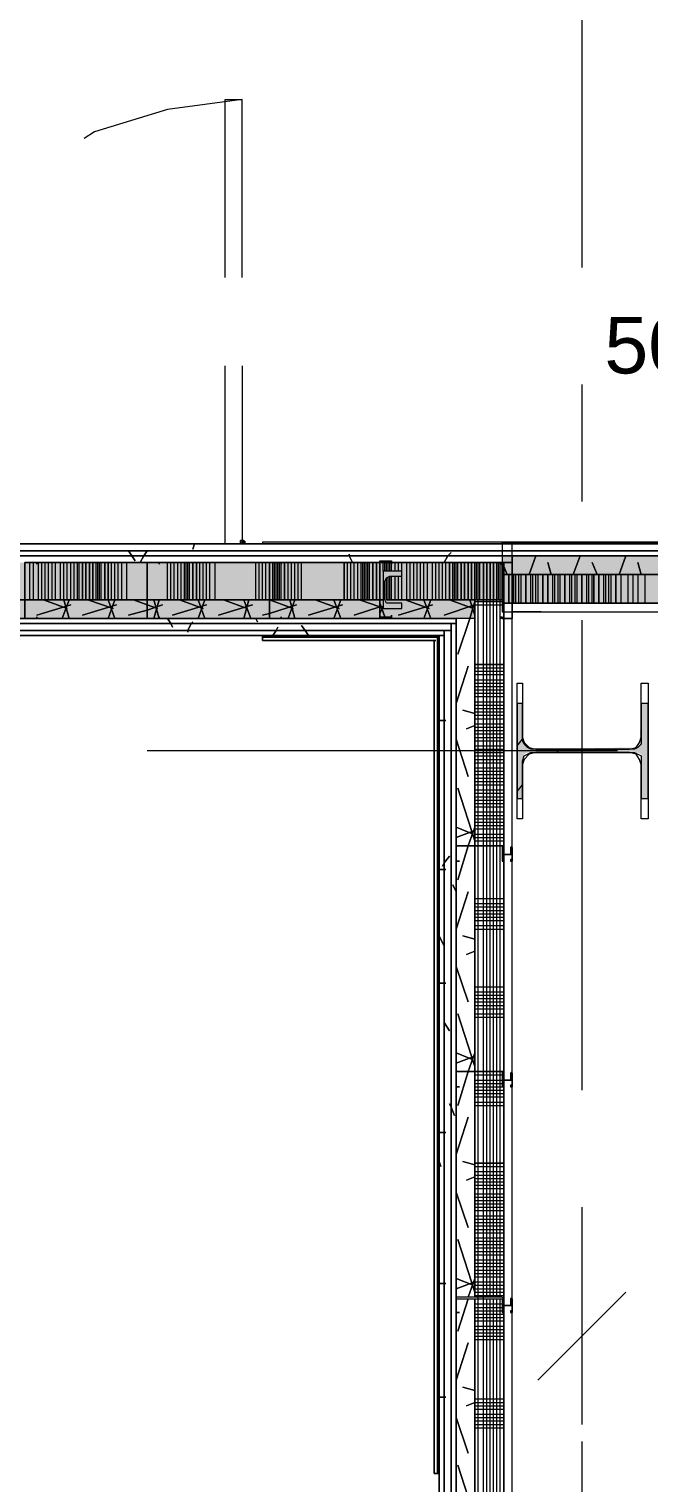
# Model space of a CAD drawing. Header units: metres. Extents: x 98 to 337, y -7 to 53.
# Drawn here: x 134.031 to 135.703, y 33.069 to 36.995 of the extents above; entities that cross this region are included whole.
import ezdxf

# ---------------------------------------------------------------- set-up
doc = ezdxf.new("R2010")
doc.units = ezdxf.units.M
doc.layers.add('PDF_Geometry', color=7, linetype='Continuous', lineweight=0, true_color=0xaaaaaa)
doc.layers.add('PDF_Solid Fills', color=7, linetype='Continuous', lineweight=0, true_color=0xffffff)
doc.layers.add('PDF_Text', color=7, linetype='Continuous', lineweight=0)
doc.styles.add('PDF Helvetica', font='')
doc.styles.get('PDF Helvetica').set_extended_font_data('Helvetica')

msp = doc.modelspace()

# ---------------------------------------------------------------- hatches: boundary and pattern name
at = {"layer": 'PDF_Solid Fills', "lineweight": 0, "transparency": 33554559}
for points in [[(134.9949, 35.4533), (135.3111, 35.4533), (135.3111, 35.5541), (131.774, 35.5541), (131.774, 35.4533), (133.3776, 35.4533), (133.3776, 35.5128), (133.373, 35.5174), (133.3364, 35.5174), (133.3364, 35.5312), (133.3868, 35.5312), (133.3868, 35.4533), (134.9858, 35.4533), (134.9858, 35.5312), (135.0362, 35.5312), (135.0362, 35.5174), (134.9949, 35.5174), (134.9903, 35.5082), (134.9949, 35.5036)], [(134.9949, 35.4533), (135.3111, 35.4533), (135.3111, 35.5541), (131.774, 35.5541), (131.774, 35.4533), (133.3776, 35.4533), (133.3776, 35.5128), (133.373, 35.5174), (133.3364, 35.5174), (133.3364, 35.5312), (133.3868, 35.5312), (133.3868, 35.4533), (134.9858, 35.4533), (134.9858, 35.5312), (135.0362, 35.5312), (135.0362, 35.5174), (134.9949, 35.5174), (134.9903, 35.5082), (134.9949, 35.5036)], [(135.0362, 35.5174), (135.0362, 35.5312), (134.9858, 35.5312), (134.9858, 35.4304), (135.0362, 35.4304), (135.0362, 35.4441), (134.9949, 35.4441), (134.9949, 35.4533), (134.9903, 35.4533), (134.9903, 35.5082), (134.9949, 35.5174)], [(133.3868, 35.4533), (133.3868, 35.4304), (133.3364, 35.4304), (133.3364, 35.4441), (133.373, 35.4487), (133.3776, 35.4533), (131.8748, 35.4533), (131.8748, 35.4029), (135.2332, 35.4029), (135.2332, 35.4533), (134.9949, 35.4533), (134.9949, 35.4441), (135.0362, 35.4441), (135.0362, 35.4304), (134.9858, 35.4304), (134.9858, 35.4533)], [(133.3868, 35.4533), (133.3868, 35.4304), (133.3364, 35.4304), (133.3364, 35.4441), (133.373, 35.4487), (133.3776, 35.4533), (131.8748, 35.4533), (131.8748, 35.4029), (135.2332, 35.4029), (135.2332, 35.4533), (134.9949, 35.4533), (134.9949, 35.4441), (135.0362, 35.4441), (135.0362, 35.4304), (134.9858, 35.4304), (134.9858, 35.4533)], [(135.3615, 35.073), (135.3615, 35.1738), (135.3477, 35.1738), (135.3477, 34.9172), (135.3615, 34.9172), (135.3615, 35.0226), (135.3661, 35.0363), (135.3753, 35.0409), (135.673, 35.0409), (135.6822, 35.0363), (135.6822, 34.9172), (135.7005, 34.9172), (135.7005, 35.1738), (135.6822, 35.1738), (135.6776, 35.0639), (135.673, 35.0593), (135.6639, 35.0547), (135.3844, 35.0501), (135.3844, 35.0547), (135.3753, 35.0593), (135.3707, 35.0639), (135.3661, 35.0639), (135.3661, 35.073)]]:
    msp.add_hatch(color=256, dxfattribs=at).paths.add_polyline_path(points)
h = msp.add_hatch(color=256, dxfattribs=at)
h.paths.add_polyline_path([(138.3396, 35.522), (138.3396, 35.5724), (135.3065, 35.5724), (135.3065, 35.522)])
h.paths.add_polyline_path([(138.3441, 35.5724), (138.3441, 35.522), (138.4404, 35.522), (138.4404, 35.5724)])
h = msp.add_hatch(color=256, dxfattribs=at)
h.paths.add_polyline_path([(138.3396, 35.522), (138.3396, 35.5724), (135.3065, 35.5724), (135.3065, 35.522)])
h.paths.add_polyline_path([(138.3441, 35.5724), (138.3441, 35.522), (138.4404, 35.522), (138.4404, 35.5724)])
h = msp.add_hatch(color=256, dxfattribs=at)
h.paths.add_polyline_path([(138.3396, 35.4441), (138.3396, 35.522), (135.3065, 35.522), (135.3065, 35.4441)])
h.paths.add_polyline_path([(138.3625, 35.4441), (138.3625, 35.522), (138.3441, 35.522), (138.3441, 35.4441)])
h = msp.add_hatch(color=256, dxfattribs=at)
h.paths.add_polyline_path([(138.3396, 35.4441), (138.3396, 35.522), (135.3065, 35.522), (135.3065, 35.4441)])
h.paths.add_polyline_path([(138.3625, 35.4441), (138.3625, 35.522), (138.3441, 35.522), (138.3441, 35.4441)])

# ---------------------------------------------------------------- linework, layer by layer
at = {"layer": 'PDF_Geometry', "lineweight": 0}
for points in [[(135.5219, 37.6204), (135.5219, 36.3513)], [(134.6055, 36.3238), (134.6055, 36.8049), (134.4039, 36.7774), (134.2069, 36.7178), (134.1794, 36.6995)], [(134.5597, 36.3238), (134.5597, 36.8049), (134.6055, 36.8049)], [(134.6055, 36.0856), (134.6055, 35.6045), (134.5597, 35.6045), (134.5597, 36.0856)], [(135.5219, 36.0352), (135.5219, 35.719)], [(134.6101, 35.6045), (134.6101, 35.6091), (134.6147, 35.6091), (134.6101, 35.6137), (134.6055, 35.6137), (134.6009, 35.6137), (134.6009, 35.6091), (134.6009, 35.6045), (134.6055, 35.6045)], [(134.6101, 35.6045), (134.6055, 35.6045), (134.6009, 35.6091), (134.6009, 35.6137), (134.6055, 35.6137)], [(134.6101, 35.6137), (134.6055, 35.6137), (134.6009, 35.6137), (134.6009, 35.6091), (134.6055, 35.6045)], [(134.6101, 35.6045), (134.6101, 35.6091), (134.6147, 35.6091), (134.6101, 35.6137), (134.6055, 35.6137), (134.6009, 35.6137), (134.6009, 35.6091), (134.6009, 35.6045), (134.6055, 35.6045)], [(134.6101, 35.6045), (134.6055, 35.6045), (134.6009, 35.6091), (134.6009, 35.6137), (134.6055, 35.6137)], [(134.6101, 35.6045), (134.6101, 35.6091), (134.6147, 35.6091), (134.6101, 35.6137), (134.6055, 35.6137), (134.6009, 35.6137), (134.6009, 35.6091), (134.6009, 35.6045), (134.6055, 35.6045)], [(134.6101, 35.6045), (134.6055, 35.6045), (134.6009, 35.6091), (134.6009, 35.6137), (134.6055, 35.6137)], [(134.6101, 35.6045), (134.6055, 35.6045), (134.6009, 35.6091), (134.6009, 35.6137), (134.6055, 35.6137)], [(134.6101, 35.6045), (134.6055, 35.6045), (134.6009, 35.6091), (134.6009, 35.6137), (134.6055, 35.6137)], [(134.6101, 35.6045), (134.6101, 35.6091), (134.6147, 35.6091), (134.6101, 35.6137), (134.6055, 35.6137), (134.6009, 35.6137), (134.6009, 35.6091), (134.6009, 35.6045), (134.6055, 35.6045)], [(134.6055, 35.6137), (134.6101, 35.6137)], [(134.6055, 35.6137), (134.6101, 35.6137)], [(134.6055, 35.6137), (134.6101, 35.6137)], [(134.6055, 35.6137), (134.6101, 35.6137)], [(134.6055, 35.6137), (134.6101, 35.6137)], [(134.6055, 35.6137), (134.6101, 35.6137)], [(134.6055, 35.6137), (134.6101, 35.6137)], [(134.6605, 35.6045), (135.334, 35.6045), (135.334, 35.6091), (134.6605, 35.6091), (134.6605, 35.6045), (135.334, 35.6045), (135.334, 35.6091), (134.6605, 35.6091), (134.6605, 35.6045), (133.0981, 35.6045), (131.7236, 35.6045), (131.7236, 35.5861), (131.7282, 35.5861)], [(135.334, 35.5541), (135.334, 35.6045), (131.7236, 35.6045)], [(135.334, 35.6045), (131.7282, 35.6045), (131.7236, 35.6045), (131.7282, 35.6045), (131.7282, 35.5861), (131.7282, 35.357), (131.7282, 26.9084), (131.7282, 26.8947), (131.7282, 26.8809), (131.7282, 26.8626)], [(131.7236, 35.6045), (135.334, 35.6045), (131.7236, 35.6045)], [(135.334, 35.5861), (131.7419, 35.5861), (131.7419, 35.5724), (131.7419, 35.357), (131.7419, 26.9084), (131.7419, 26.8947), (131.7419, 26.8809)], [(133.1577, 25.4148), (133.1577, 25.5247), (133.9687, 25.5247), (133.9687, 25.4148), (138.5092, 25.4148), (138.5092, 25.4331), (138.5092, 25.5843), (138.5092, 35.5861), (138.4908, 35.5861), (138.3396, 35.5861), (135.3065, 35.5861), (138.4908, 35.5861), (138.4908, 35.5724), (138.3441, 35.5724), (138.4404, 35.5724), (138.4404, 35.5541), (138.4404, 35.522), (138.3441, 35.522), (138.3625, 35.522), (138.3625, 35.4441), (138.3441, 35.4441), (138.3625, 35.4441), (138.3625, 34.9035), (138.3625, 34.8531)], [(134.6055, 35.6045), (134.6101, 35.6045)], [(138.3396, 35.6045), (135.3065, 35.6045), (137.9914, 35.6045), (135.3065, 35.6045), (135.3065, 35.6091), (138.1746, 35.6091), (135.3065, 35.6091), (135.3065, 35.6045)], [(138.5228, 25.5843), (138.5228, 35.6045), (138.3396, 35.6045), (135.3065, 35.6045), (135.3065, 35.5541), (135.3065, 35.4212), (135.334, 35.4212), (138.3396, 35.4212), (138.3396, 34.9356), (135.8884, 34.9356), (135.8884, 34.9172), (135.8884, 34.7523), (135.8884, 26.1433)], [(135.3065, 35.5861), (135.3065, 35.5724), (135.334, 35.5724), (135.9342, 35.5724), (136.5436, 35.5724), (137.1529, 35.5724), (137.7623, 35.5724), (138.3396, 35.5724), (137.7623, 35.5724), (137.1529, 35.5724), (136.5436, 35.5724), (135.9342, 35.5724), (135.334, 35.5724), (135.3065, 35.5724), (135.3065, 35.5541), (135.3065, 35.522), (135.334, 35.522), (138.3396, 35.522)], [(135.334, 35.5724), (131.7557, 35.5724), (131.7557, 35.5541), (131.7557, 35.357), (131.7557, 26.9084)], [(131.7557, 26.9084), (131.7557, 35.5541), (131.774, 35.5541), (131.9252, 35.5541), (131.7557, 35.5541), (131.7557, 35.5724), (135.334, 35.5724), (135.334, 35.5541), (135.3111, 35.5541), (134.7109, 35.5541), (135.334, 35.5541), (135.3111, 35.5541), (135.3111, 35.4533), (135.3111, 35.4029), (135.3111, 35.357), (135.3111, 27.11)], [(134.0328, 35.4533), (134.0328, 35.5541)], [(134.042, 35.4533), (134.042, 35.5541)], [(134.3489, 35.5541), (134.0511, 35.5541)], [(134.0557, 35.4533), (134.0557, 35.5541)], [(134.0649, 35.4533), (134.0649, 35.5541)], [(134.074, 35.4533), (134.074, 35.5541)], [(134.0832, 35.4533), (134.0832, 35.5541)], [(134.0924, 35.4533), (134.0924, 35.5541)], [(134.1016, 35.4533), (134.1016, 35.5541)], [(134.1152, 35.4533), (134.1152, 35.5541)], [(134.1244, 35.4533), (134.1244, 35.5541)], [(134.1336, 35.4533), (134.1336, 35.5541)], [(134.1428, 35.4533), (134.1428, 35.5541)], [(134.1519, 35.4533), (134.1519, 35.5541)], [(134.1611, 35.4533), (134.1611, 35.5541)], [(134.1656, 35.4533), (134.1656, 35.5541)], [(134.2115, 35.4533), (134.2115, 35.5541)], [(134.216, 35.4533), (134.216, 35.5541)], [(134.2206, 35.4533), (134.2206, 35.5541)], [(134.2252, 35.4533), (134.2252, 35.5541)], [(134.2527, 35.4533), (134.2527, 35.5541)], [(134.2619, 35.4533), (134.2619, 35.5541)], [(134.2711, 35.4533), (134.2711, 35.5541)], [(134.2803, 35.4533), (134.2803, 35.5541)], [(134.2939, 35.4533), (134.2939, 35.5541)], [(134.6788, 35.5541), (134.381, 35.5541)], [(134.4039, 35.4533), (134.4039, 35.5541)], [(134.4131, 35.4533), (134.4131, 35.5541)], [(134.4223, 35.4533), (134.4223, 35.5541)], [(134.4314, 35.4533), (134.4314, 35.5541)], [(134.4405, 35.4533), (134.4405, 35.5541)], [(134.4497, 35.4533), (134.4497, 35.5541)], [(134.4543, 35.4533), (134.4543, 35.5541)], [(134.4589, 35.4533), (134.4589, 35.5541)], [(134.4635, 35.4533), (134.4635, 35.5541)], [(134.4909, 35.4533), (134.4909, 35.5541)], [(134.5001, 35.4533), (134.5001, 35.5541)], [(134.5093, 35.4533), (134.5093, 35.5541)], [(134.5185, 35.4533), (134.5185, 35.5541)], [(134.5322, 35.4533), (134.5322, 35.5541)], [(134.6422, 35.4533), (134.6422, 35.5541)], [(134.6514, 35.4533), (134.6514, 35.5541)], [(134.6605, 35.4533), (134.6605, 35.5541)], [(134.6696, 35.4533), (134.6696, 35.5541)], [(134.6788, 35.4533), (134.6788, 35.5541)], [(134.688, 35.4533), (134.688, 35.5541)], [(134.6926, 35.4533), (134.6926, 35.5541)], [(134.6972, 35.4533), (134.6972, 35.5541)], [(134.7017, 35.4533), (134.7017, 35.5541)], [(134.7063, 35.4533), (134.7063, 35.5541)], [(134.7109, 35.4533), (134.7109, 35.5541)], [(134.9949, 35.4533), (135.3111, 35.4533), (135.3111, 35.5541), (134.7109, 35.5541)], [(134.7292, 35.4533), (134.7292, 35.5541)], [(134.7384, 35.4533), (134.7384, 35.5541)], [(134.7476, 35.4533), (134.7476, 35.5541)], [(134.7567, 35.4533), (134.7567, 35.5541)], [(134.7658, 35.4533), (134.7658, 35.5541)], [(134.8896, 35.4533), (134.8896, 35.5541)], [(134.8987, 35.4533), (134.8987, 35.5541)], [(134.9079, 35.4533), (134.9079, 35.5541)], [(134.9171, 35.4533), (134.9171, 35.5541)], [(134.9263, 35.4533), (134.9263, 35.5541)], [(134.9308, 35.4533), (134.9308, 35.5541)], [(134.9354, 35.4533), (134.9354, 35.5541)], [(134.94, 35.4533), (134.94, 35.5541)], [(134.9445, 35.4533), (134.9445, 35.5541)], [(134.9491, 35.4533), (134.9491, 35.5541)], [(134.9767, 35.4533), (134.9767, 35.5541)], [(134.9858, 35.5312), (134.9858, 35.5541)], [(134.9903, 35.5312), (134.9903, 35.5541)], [(134.9949, 35.5312), (134.9949, 35.5541)], [(134.9995, 35.5312), (134.9995, 35.5541)], [(135.0041, 35.5312), (135.0041, 35.5541)], [(135.0087, 35.5312), (135.0087, 35.5541)], [(135.0179, 35.5312), (135.0179, 35.5541)], [(135.027, 35.5312), (135.027, 35.5541)], [(135.0362, 35.4533), (135.0362, 35.5541)], [(135.0499, 35.4533), (135.0499, 35.5541)], [(135.0591, 35.4533), (135.0591, 35.5541)], [(135.0683, 35.4533), (135.0683, 35.5541)], [(135.0774, 35.4533), (135.0774, 35.5541)], [(135.0866, 35.4533), (135.0866, 35.5541)], [(135.0958, 35.4533), (135.0958, 35.5541)], [(135.105, 35.4533), (135.105, 35.5541)], [(135.1187, 35.4533), (135.1187, 35.5541)], [(135.1278, 35.4533), (135.1278, 35.5541)], [(135.137, 35.4533), (135.137, 35.5541)], [(135.1461, 35.4533), (135.1461, 35.5541)], [(135.1553, 35.4533), (135.1553, 35.5541)], [(135.1645, 35.4533), (135.1645, 35.5541)], [(135.1736, 35.4533), (135.1736, 35.5541)], [(135.1782, 35.4533), (135.1782, 35.5541)], [(135.1828, 35.4533), (135.1828, 35.5541)], [(135.1874, 35.4533), (135.1874, 35.5541)], [(135.2332, 35.4533), (135.2332, 35.5541)], [(135.2378, 35.4533), (135.2378, 35.5541)], [(135.247, 35.4533), (135.247, 35.5541)], [(135.2652, 33.5702), (135.2652, 34.1796), (135.2652, 34.789), (135.2652, 35.4533), (135.2652, 35.5541), (135.2652, 35.4533)], [(135.2744, 33.5702), (135.2744, 34.1796), (135.2744, 34.789), (135.2744, 35.4533), (135.2744, 35.5541), (135.2744, 35.4533)], [(135.2836, 33.5702), (135.2836, 34.1796), (135.2836, 34.789), (135.2836, 35.4533), (135.2836, 35.5541), (135.2836, 35.4533)], [(135.2928, 33.5702), (135.2928, 34.1796), (135.2928, 34.789), (135.2928, 35.4533), (135.2928, 35.5541)], [(135.2974, 35.4533), (135.2974, 35.5541)], [(135.3019, 33.5702), (135.3019, 34.1796), (135.3019, 34.789), (135.3019, 35.4533), (135.3019, 35.5541)], [(138.3396, 35.5724), (137.7623, 35.5724), (137.1529, 35.5724), (136.5436, 35.5724), (135.9342, 35.5724), (135.334, 35.5724), (135.3065, 35.5724)], [(135.3065, 35.4533), (135.3065, 35.5541)], [(135.334, 35.5541), (135.3111, 35.5541), (135.3111, 35.4029), (135.3111, 26.9084)], [(135.3111, 26.9588), (135.3111, 35.4029), (135.3111, 35.4533), (135.2332, 35.4533), (135.2332, 34.789), (135.2332, 34.1796), (135.2332, 33.5702), (135.2332, 34.1796), (135.2332, 34.789), (135.2332, 35.357), (135.2332, 35.4029), (135.2332, 35.4533), (134.9949, 35.4533), (135.2332, 35.4533), (135.2332, 35.4029), (131.8748, 35.4029), (131.8748, 35.4533), (131.9252, 35.4533), (132.5438, 35.4533), (133.1531, 35.4533), (132.5438, 35.4533), (131.9252, 35.4533), (131.774, 35.4533), (131.774, 35.5266)], [(134.9949, 35.4533), (134.9949, 35.5128)], [(134.9995, 35.4533), (134.9995, 35.5128)], [(135.0041, 35.4533), (135.0041, 35.5174)], [(135.0087, 35.4533), (135.0087, 35.5174)], [(135.0179, 35.4533), (135.0179, 35.5174)], [(135.027, 35.4533), (135.027, 35.5174)], [(135.3065, 35.522), (135.334, 35.522), (138.3396, 35.522), (135.334, 35.522), (135.3065, 35.522), (135.3065, 35.4441), (135.334, 35.4441), (138.3396, 35.4441), (135.334, 35.4441), (135.3065, 35.4441)], [(135.3111, 35.522), (135.3111, 35.4441)], [(135.3248, 35.4441), (135.3248, 35.522)], [(135.3386, 35.4441), (135.3386, 35.522)], [(135.3432, 35.522), (135.3432, 35.4441)], [(135.3523, 35.4441), (135.3523, 35.522)], [(135.3569, 35.522), (135.3569, 35.4441)], [(135.3844, 35.4441), (135.3844, 35.522)], [(135.389, 35.522), (135.389, 35.4441)], [(135.3981, 35.4441), (135.3981, 35.522)], [(135.4027, 35.522), (135.4027, 35.4441)], [(135.4439, 35.4441), (135.4439, 35.522)], [(135.4485, 35.522), (135.4485, 35.4441)], [(135.4577, 35.4441), (135.4577, 35.522)], [(135.4623, 35.522), (135.4623, 35.4441)], [(135.4898, 35.4441), (135.4898, 35.522)], [(135.4943, 35.522), (135.4943, 35.4441)], [(135.5035, 35.4441), (135.5035, 35.522)], [(135.5081, 35.522), (135.5081, 35.4441)], [(135.5356, 35.4441), (135.5356, 35.522)], [(135.5401, 35.522), (135.5401, 35.4441)], [(135.5493, 35.4441), (135.5493, 35.522)], [(135.5814, 35.4441), (135.5814, 35.522)], [(135.586, 35.522), (135.586, 35.4441)], [(135.5951, 35.4441), (135.5951, 35.522)], [(135.5997, 35.522), (135.5997, 35.4441)], [(135.6272, 35.522), (135.6272, 35.4441)], [(135.6456, 35.522), (135.6456, 35.4441)], [(135.6593, 35.522), (135.6593, 35.4441)], [(135.673, 35.522), (135.673, 35.4441)], [(135.6914, 35.522), (135.6914, 35.4441)], [(133.3868, 35.4533), (133.3913, 35.4533), (133.6892, 35.4533), (134.019, 35.4533), (134.3489, 35.4533), (134.6788, 35.4533), (134.9767, 35.4533), (134.9858, 35.4533)], [(135.2332, 35.4487), (135.3111, 35.4487)], [(135.2332, 35.4396), (135.3111, 35.4396)], [(135.334, 35.4258), (135.334, 35.4304)], [(131.9252, 27.0642), (131.9252, 35.357), (131.9252, 35.3892), (131.9252, 35.4029), (135.1828, 35.4029), (135.1828, 35.3892), (135.1828, 35.357), (135.1828, 34.7844), (135.1828, 35.3892), (135.169, 35.3892), (135.169, 35.3708), (135.169, 35.357), (135.169, 27.11)], [(131.939, 27.078), (131.939, 35.357), (131.939, 35.3708), (131.939, 35.3892), (135.169, 35.3892), (135.169, 27.078)], [(135.2332, 33.5702), (135.2332, 34.1796), (135.2332, 34.789), (135.2332, 35.4029), (135.1828, 35.4029), (135.1828, 34.7844)], [(135.334, 27.11), (135.334, 35.357), (135.334, 35.4074)], [(135.334, 26.9084), (135.334, 35.4074)], [(135.5219, 35.3983), (135.5219, 34.1291)], [(131.9573, 27.0917), (131.9573, 35.357), (131.9573, 35.3708), (135.1507, 35.3708), (135.1507, 35.357), (135.1507, 27.11)], [(131.971, 27.11), (131.971, 35.357), (135.137, 35.357), (135.137, 27.11)], [(131.971, 35.357), (135.137, 35.357), (134.6605, 35.357), (135.0866, 35.357), (134.6605, 35.357), (133.0981, 35.357)], [(131.971, 35.357), (135.137, 35.357), (131.971, 35.357)], [(135.137, 27.11), (135.137, 35.357), (134.6605, 35.357), (134.6605, 35.3525), (134.6605, 35.3479), (134.6605, 35.3433), (135.1278, 35.3433), (134.6605, 35.3433), (134.6605, 35.3479), (134.6605, 35.3525), (134.6605, 35.357)], [(135.1324, 35.357), (135.1324, 33.0937)], [(135.1324, 35.357), (135.1324, 33.0937)], [(135.2332, 35.27), (135.3111, 35.27)], [(135.2332, 35.2608), (135.3111, 35.2608)], [(135.2332, 35.2517), (135.3111, 35.2517)], [(135.2332, 35.2379), (135.3111, 35.2379)], [(135.2332, 35.2287), (135.3111, 35.2287)], [(135.2332, 35.2196), (135.3111, 35.2196)], [(135.2332, 35.2105), (135.3111, 35.2105)], [(135.2332, 35.2013), (135.3111, 35.2013)], [(135.2332, 35.1921), (135.3111, 35.1921)], [(135.2332, 35.1784), (135.3111, 35.1784)], [(135.2332, 35.1692), (135.3111, 35.1692)], [(135.2332, 35.1601), (135.3111, 35.1601)], [(135.2332, 35.1509), (135.3111, 35.1509)], [(135.2332, 35.1417), (135.3111, 35.1417)], [(135.2332, 35.1325), (135.3111, 35.1325)], [(135.2332, 35.1188), (135.3111, 35.1188)], [(135.2332, 35.1097), (135.3111, 35.1097)], [(135.2332, 35.1005), (135.3111, 35.1005)], [(135.2332, 35.0913), (135.3111, 35.0913)], [(135.2332, 35.0821), (135.3111, 35.0821)], [(135.2332, 35.073), (135.3111, 35.073)], [(135.3477, 35.0593), (135.3615, 35.0776)], [(135.6181, 35.0455), (134.3489, 35.0455)], [(135.2332, 35.0593), (135.3111, 35.0593)], [(135.2332, 35.0501), (135.3111, 35.0501)], [(135.2332, 35.0409), (135.3111, 35.0409)], [(135.2332, 35.0318), (135.3111, 35.0318)], [(135.4531, 35.0409), (135.4623, 35.0501)], [(135.2332, 35.0226), (135.3111, 35.0226)], [(135.2332, 35.0135), (135.3111, 35.0135)], [(135.2332, 34.9997), (135.3111, 34.9997)], [(135.2332, 34.9905), (135.3111, 34.9905)], [(135.2332, 34.9814), (135.3111, 34.9814)], [(135.2332, 34.9722), (135.3111, 34.9722)], [(135.2332, 34.963), (135.3111, 34.963)], [(135.2332, 34.9538), (135.3111, 34.9538)], [(135.3477, 34.9356), (135.3615, 34.9538)], [(135.2332, 34.9401), (135.3111, 34.9401)], [(135.2332, 34.931), (135.3111, 34.931)], [(135.2332, 34.9218), (135.3111, 34.9218)], [(135.2332, 34.9126), (135.3111, 34.9126)], [(135.2332, 34.9035), (135.3111, 34.9035)], [(135.2332, 34.8943), (135.3111, 34.8943)], [(135.2332, 34.8806), (135.3111, 34.8806)], [(135.2332, 34.8714), (135.3111, 34.8714)], [(135.2332, 34.8622), (135.3111, 34.8622)], [(135.2332, 34.8531), (135.3111, 34.8531)], [(135.2332, 34.8439), (135.3111, 34.8439)], [(135.2332, 34.8348), (135.3111, 34.8348)], [(135.2332, 34.821), (135.3111, 34.821)], [(135.2332, 34.8118), (135.3111, 34.8118)], [(135.2332, 34.8027), (135.3111, 34.8027)], [(135.1828, 34.7706), (135.1828, 34.7752)], [(135.1828, 34.7477), (135.1828, 34.175)], [(135.2332, 34.6469), (135.3111, 34.6469)], [(135.2332, 34.6332), (135.3111, 34.6332)], [(135.2332, 34.624), (135.3111, 34.624)], [(135.2332, 34.6148), (135.3111, 34.6148)], [(135.2332, 34.6057), (135.3111, 34.6057)], [(135.2332, 34.5965), (135.3111, 34.5965)], [(135.2332, 34.5873), (135.3111, 34.5873)], [(135.2332, 34.5736), (135.3111, 34.5736)], [(135.2332, 34.5645), (135.3111, 34.5645)], [(135.2332, 34.4086), (135.3111, 34.4086)], [(135.2332, 34.3949), (135.3111, 34.3949)], [(135.2332, 34.3858), (135.3111, 34.3858)], [(135.2332, 34.3766), (135.3111, 34.3766)], [(135.2332, 34.3674), (135.3111, 34.3674)], [(135.2332, 34.3583), (135.3111, 34.3583)], [(135.2332, 34.3491), (135.3111, 34.3491)], [(135.2332, 34.3354), (135.3111, 34.3354)], [(135.2332, 34.3262), (135.3111, 34.3262)], [(135.2332, 34.1704), (135.3111, 34.1704)], [(135.1828, 34.1383), (135.1828, 33.5656)], [(135.2332, 34.1567), (135.3065, 34.1567)], [(135.2332, 34.1475), (135.3065, 34.1475)], [(135.2332, 34.1383), (135.3111, 34.1383)], [(135.2332, 34.1291), (135.3111, 34.1291)], [(135.2332, 34.12), (135.3111, 34.12)], [(135.2332, 34.1109), (135.3111, 34.1109)], [(135.2332, 34.0971), (135.3111, 34.0971)], [(135.2332, 34.0879), (135.3111, 34.0879)], [(135.2332, 33.923), (135.3111, 33.923)], [(135.2332, 33.9093), (135.3111, 33.9093)], [(135.2332, 33.9001), (135.3111, 33.9001)], [(135.2332, 33.8909), (135.3111, 33.8909)], [(135.2332, 33.8818), (135.3111, 33.8818)], [(135.2332, 33.8726), (135.3111, 33.8726)], [(135.2332, 33.8634), (135.3111, 33.8634)], [(135.2332, 33.8496), (135.3111, 33.8496)], [(135.2332, 33.8405), (135.3111, 33.8405)], [(135.2332, 33.8314), (135.3111, 33.8314)], [(135.2332, 33.8222), (135.3111, 33.8222)], [(135.2332, 33.813), (135.3111, 33.813)], [(135.5219, 33.813), (135.5219, 33.4969)], [(135.2332, 33.8039), (135.3111, 33.8039)], [(135.2332, 33.7901), (135.3111, 33.7901)], [(135.2332, 33.781), (135.3111, 33.781)], [(135.2332, 33.7718), (135.3111, 33.7718)], [(135.2332, 33.7626), (135.3111, 33.7626)], [(135.2332, 33.7534), (135.3111, 33.7534)], [(135.2332, 33.7443), (135.3111, 33.7443)], [(135.2332, 33.7306), (135.3111, 33.7306)], [(135.2332, 33.7214), (135.3111, 33.7214)], [(135.2332, 33.7122), (135.3111, 33.7122)], [(135.2332, 33.7031), (135.3111, 33.7031)], [(135.2332, 33.6939), (135.3111, 33.6939)], [(135.5219, 33.7031), (135.5219, 33.4648), (135.5219, 33.2266)], [(135.2332, 33.6848), (135.3111, 33.6848)], [(135.2332, 33.671), (135.3111, 33.671)], [(135.2332, 33.6618), (135.3111, 33.6618)], [(135.2332, 33.6527), (135.3111, 33.6527)], [(135.2332, 33.6435), (135.3111, 33.6435)], [(135.2332, 33.6344), (135.3111, 33.6344)], [(135.2332, 33.6252), (135.3111, 33.6252)], [(135.2332, 33.6114), (135.3111, 33.6114)], [(135.2332, 33.6023), (135.3111, 33.6023)], [(135.2332, 33.5931), (135.3111, 33.5931)], [(135.2332, 33.5839), (135.3111, 33.5839)], [(135.2332, 33.5747), (135.3111, 33.5747)], [(135.641, 33.5839), (135.5219, 33.4648), (135.4027, 33.3457)], [(135.2332, 33.5656), (135.2332, 32.9563), (135.2332, 32.3469), (135.2332, 31.7375), (135.2332, 31.1281), (135.2332, 30.5188), (135.2332, 29.9094), (135.2332, 29.3), (135.2332, 28.6907), (135.2332, 28.0813), (135.2332, 27.472), (135.2332, 27.11), (135.2332, 27.0642), (135.2332, 26.9588), (135.3111, 26.9588), (135.2332, 26.9588), (135.1828, 26.9588), (134.1794, 26.9588), (133.7808, 26.9588), (134.1794, 26.9588), (135.1828, 26.9588), (135.2332, 26.9588), (135.2332, 27.0642), (133.231, 27.0642)], [(135.2332, 33.5656), (135.3111, 33.5656)], [(135.2332, 30.5188), (135.2332, 31.1281), (135.2332, 31.7375), (135.2332, 32.3469), (135.2332, 32.9563), (135.2332, 33.5656), (135.2332, 32.9563), (135.2332, 32.3469), (135.2332, 31.7375), (135.2332, 31.1281), (135.2332, 30.5188)], [(135.2332, 33.5519), (135.3065, 33.5519)], [(135.2332, 33.5427), (135.3065, 33.5427)], [(135.2332, 33.5336), (135.3111, 33.5336)], [(135.1828, 33.529), (135.1828, 32.9563)], [(135.2332, 33.5244), (135.3111, 33.5244)], [(135.2332, 33.5152), (135.3111, 33.5152)], [(135.2332, 33.5061), (135.3111, 33.5061)], [(135.2332, 33.4923), (135.3111, 33.4923)], [(135.2332, 33.4831), (135.3111, 33.4831)], [(135.2332, 33.474), (135.3111, 33.474)], [(135.2332, 33.4648), (135.3111, 33.4648)], [(135.2332, 33.4557), (135.3111, 33.4557)], [(135.2332, 33.2953), (135.3111, 33.2953)], [(135.2332, 33.2861), (135.3111, 33.2861)], [(135.2332, 33.277), (135.3111, 33.277)], [(135.2332, 33.2678), (135.3111, 33.2678)], [(135.2332, 33.2541), (135.3111, 33.2541)], [(135.2332, 33.2449), (135.3111, 33.2449)], [(135.2332, 33.2358), (135.3111, 33.2358)], [(135.2332, 33.2266), (135.3111, 33.2266)], [(135.2332, 33.2174), (135.3111, 33.2174)], [(135.5219, 33.1808), (135.5219, 31.907)]]:
    msp.add_lwpolyline(points, dxfattribs=at)
for points in [[(134.6055, 35.6045), (134.6101, 35.6045), (134.6101, 35.6091), (134.6147, 35.6091), (134.6101, 35.6091), (134.6101, 35.6137), (134.6055, 35.6137), (134.6009, 35.6137), (134.6009, 35.6091), (134.6009, 35.6045)], [(134.6055, 35.6045), (134.6101, 35.6045), (134.6101, 35.6091), (134.6147, 35.6091), (134.6101, 35.6091), (134.6101, 35.6137), (134.6055, 35.6137), (134.6009, 35.6137), (134.6009, 35.6091), (134.6009, 35.6045)], [(134.6055, 35.6045), (134.6101, 35.6045), (134.6101, 35.6091), (134.6147, 35.6091), (134.6101, 35.6091), (134.6101, 35.6137), (134.6055, 35.6137), (134.6009, 35.6137), (134.6009, 35.6091), (134.6009, 35.6045)], [(134.6055, 35.6045), (134.6101, 35.6045), (134.6101, 35.6091), (134.6147, 35.6091), (134.6101, 35.6091), (134.6101, 35.6137), (134.6055, 35.6137), (134.6009, 35.6137), (134.6009, 35.6091), (134.6009, 35.6045)], [(134.6055, 35.6137), (134.6009, 35.6137), (134.6009, 35.6091), (134.6055, 35.6045), (134.6101, 35.6045), (134.6101, 35.6091), (134.6147, 35.6091), (134.6101, 35.6137), (134.6055, 35.6137), (134.6009, 35.6137), (134.6009, 35.6091), (134.6009, 35.6045), (134.6055, 35.6045), (134.6009, 35.6045), (134.6009, 35.6091), (134.6009, 35.6137), (134.6055, 35.6137), (134.6101, 35.6137), (134.6147, 35.6091), (134.6101, 35.6091), (134.6101, 35.6045), (134.6055, 35.6045), (134.6009, 35.6091), (134.6009, 35.6137), (134.6055, 35.6137), (134.6009, 35.6137), (134.6009, 35.6091), (134.6055, 35.6045), (134.6101, 35.6045), (134.6055, 35.6045), (134.6009, 35.6091), (134.6009, 35.6137), (134.6055, 35.6137), (134.6101, 35.6137), (134.6055, 35.6137), (134.6009, 35.6137), (134.6009, 35.6091), (134.6055, 35.6045), (134.6101, 35.6045), (134.6055, 35.6045), (134.6009, 35.6091), (134.6009, 35.6137)], [(134.6055, 35.6045), (134.6101, 35.6045), (134.6101, 35.6091), (134.6101, 35.6137), (134.6055, 35.6137), (134.6009, 35.6137), (134.6009, 35.6091)], [(134.6055, 35.6045), (134.6101, 35.6045), (134.6101, 35.6091), (134.6147, 35.6091), (134.6101, 35.6091), (134.6101, 35.6137), (134.6055, 35.6137), (134.6009, 35.6137), (134.6009, 35.6091), (134.6009, 35.6045)], [(134.6101, 35.6137), (134.6055, 35.6137), (134.6009, 35.6137), (134.6009, 35.6091), (134.6055, 35.6045), (134.6101, 35.6045), (134.6055, 35.6045), (134.6009, 35.6091), (134.6009, 35.6137), (134.6055, 35.6137), (134.6101, 35.6137), (134.6055, 35.6137)], [(134.6055, 35.6045), (134.6101, 35.6045), (134.6101, 35.6091), (134.6147, 35.6091), (134.6101, 35.6091), (134.6101, 35.6137), (134.6055, 35.6137), (134.6009, 35.6137), (134.6009, 35.6091), (134.6009, 35.6045)], [(135.334, 35.5861), (135.334, 35.6045), (131.7282, 35.6045), (131.7282, 35.5861)], [(135.334, 35.5724), (135.334, 35.5861), (131.7419, 35.5861), (131.7419, 35.5724)], [(134.3077, 35.5724), (134.3169, 35.5587), (134.3077, 35.5724), (134.2985, 35.5861)], [(134.3306, 35.5541), (134.3398, 35.5724), (134.3489, 35.5861), (134.3398, 35.5724)], [(134.4727, 35.5907), (134.4772, 35.6045)], [(134.8941, 35.5724), (134.9033, 35.5541), (134.8941, 35.5724), (134.8941, 35.577)], [(135.1507, 35.5541), (135.1599, 35.5724), (135.169, 35.5816), (135.1599, 35.5724)], [(135.3065, 35.6045), (135.3065, 35.5861), (138.5092, 35.5861), (138.5092, 35.6045), (135.3065, 35.6045), (138.5228, 35.6045)], [(134.0511, 35.5541), (134.019, 35.5541), (134.019, 35.4074), (134.019, 35.4029), (134.0511, 35.4029), (134.0511, 35.4074), (134.0511, 35.4029), (134.019, 35.4029), (134.019, 35.4074), (134.019, 35.5541), (134.0511, 35.5541), (134.0511, 35.5495)], [(134.3489, 35.5541), (134.0511, 35.5541)], [(134.1748, 35.5541), (134.1748, 35.4533)], [(134.184, 35.5541), (134.184, 35.4533)], [(134.1932, 35.5541), (134.1932, 35.4533)], [(134.2023, 35.5541), (134.2023, 35.4533)], [(134.2344, 35.5541), (134.2344, 35.4533)], [(134.2436, 35.5541), (134.2436, 35.4533)], [(134.381, 35.5541), (134.3489, 35.5541), (134.3489, 35.4074), (134.3489, 35.4029), (134.381, 35.4029), (134.381, 35.4074), (134.381, 35.4029), (134.3489, 35.4029), (134.3489, 35.4074), (134.3489, 35.5541), (134.381, 35.5541), (134.381, 35.5495)], [(134.6788, 35.5541), (134.381, 35.5541)], [(134.4727, 35.5541), (134.4727, 35.4533)], [(134.4818, 35.5541), (134.4818, 35.4533)], [(134.7109, 35.5541), (134.6788, 35.5541), (134.6788, 35.4074), (134.6788, 35.4029), (134.7109, 35.4029), (134.7109, 35.4074), (134.7109, 35.4029), (134.6788, 35.4029), (134.6788, 35.4074), (134.6788, 35.5541), (134.7109, 35.5541), (134.7109, 35.5495)], [(134.72, 35.5541), (134.72, 35.4533)], [(134.8804, 35.5541), (134.8804, 35.4533)], [(134.9583, 35.5541), (134.9583, 35.4533)], [(134.9675, 35.5541), (134.9675, 35.4533)], [(134.9812, 35.4029), (134.9767, 35.4074), (134.9767, 35.5541), (134.9767, 35.5587), (134.9812, 35.5587), (135.0087, 35.5587), (135.0087, 35.5495), (135.0087, 35.5541), (134.9812, 35.5541), (134.9767, 35.5541), (134.9767, 35.4074), (134.9812, 35.4074), (135.0087, 35.4074), (135.0087, 35.412), (135.0087, 35.4029)], [(135.1645, 35.5541), (135.1645, 35.4533)], [(135.1966, 35.5541), (135.1966, 35.4533)], [(135.2057, 35.5541), (135.2057, 35.4533)], [(135.2149, 35.5541), (135.2149, 35.4533)], [(135.224, 35.5541), (135.224, 35.4533)], [(135.334, 35.5541), (135.334, 35.4074), (135.334, 35.4029), (135.3019, 35.4029), (135.3019, 35.4074), (135.3065, 35.4074), (135.3065, 35.4029), (135.334, 35.4029), (135.334, 35.4074), (135.334, 35.5541), (135.3065, 35.5541), (135.3065, 35.5495), (135.3019, 35.5495), (135.3019, 35.5541)], [(135.3065, 35.5541), (135.3202, 35.522)], [(135.334, 35.4212), (135.4119, 35.4212), (135.334, 35.4212), (135.334, 35.5724)], [(135.3615, 35.5724), (135.334, 35.5724)], [(135.3981, 35.5724), (135.3799, 35.522)], [(135.4302, 35.5541), (135.4394, 35.522)], [(135.5173, 35.5724), (135.4989, 35.522)], [(135.5493, 35.5541), (135.5631, 35.522)], [(135.641, 35.5724), (135.6227, 35.522)], [(135.673, 35.5541), (135.6822, 35.522)], [(134.9858, 35.4304), (135.0362, 35.4304), (135.0362, 35.4441), (135.0041, 35.4441), (134.9949, 35.4441), (134.9903, 35.4533), (134.9903, 35.5036), (134.9949, 35.5128), (135.0041, 35.5174), (135.0362, 35.5174), (135.0362, 35.5312), (134.9858, 35.5312)], [(135.3248, 35.522), (135.3248, 35.4441)], [(135.3707, 35.522), (135.3707, 35.4441)], [(135.4165, 35.522), (135.4165, 35.4441)], [(135.4302, 35.522), (135.4302, 35.4441)], [(135.4761, 35.522), (135.4761, 35.4441)], [(135.5219, 35.522), (135.5219, 35.4441)], [(135.5539, 35.4441), (135.5539, 35.522)], [(135.5677, 35.522), (135.5677, 35.4441)], [(135.6135, 35.522), (135.6135, 35.4441)], [(133.3868, 35.4533), (133.3913, 35.4533), (133.6892, 35.4533), (134.019, 35.4533), (134.3489, 35.4533), (134.6788, 35.4533), (134.9767, 35.4533), (134.9858, 35.4533), (134.9767, 35.4533), (134.6788, 35.4533), (134.3489, 35.4533), (134.019, 35.4533), (133.6892, 35.4533), (133.3913, 35.4533)], [(134.1428, 35.4396), (134.0511, 35.412)], [(134.0694, 35.4533), (134.1336, 35.4304)], [(134.1382, 35.4533), (134.1198, 35.4029)], [(134.1244, 35.4533), (134.1382, 35.4029)], [(134.2665, 35.4396), (134.1748, 35.412)], [(134.1886, 35.4533), (134.2573, 35.4304)], [(134.2436, 35.4533), (134.2619, 35.4029)], [(134.2619, 35.4533), (134.2436, 35.4029)], [(134.3901, 35.4396), (134.3489, 35.4258), (134.2985, 35.412), (134.3489, 35.4258)], [(134.3123, 35.4533), (134.3489, 35.4396), (134.3765, 35.4304), (134.3489, 35.4396)], [(134.3673, 35.4533), (134.381, 35.4029)], [(134.381, 35.4533), (134.3673, 35.4029)], [(134.5093, 35.4396), (134.4177, 35.412)], [(134.436, 35.4533), (134.5001, 35.4304)], [(134.4864, 35.4533), (134.5047, 35.4029)], [(134.5047, 35.4533), (134.4864, 35.4029)], [(134.633, 35.4396), (134.5414, 35.412)], [(134.5552, 35.4533), (134.6192, 35.4304)], [(134.6101, 35.4533), (134.6284, 35.4029)], [(134.6238, 35.4533), (134.6101, 35.4029)], [(134.7521, 35.4396), (134.6788, 35.4166), (134.6605, 35.412), (134.6788, 35.4166)], [(134.6788, 35.4533), (134.743, 35.4304)], [(134.7476, 35.4533), (134.7292, 35.4029)], [(134.7338, 35.4533), (134.7476, 35.4029)], [(134.8758, 35.4396), (134.7842, 35.412)], [(134.8025, 35.4533), (134.8667, 35.4304)], [(134.8529, 35.4533), (134.8712, 35.4029)], [(134.8712, 35.4533), (134.8529, 35.4029)], [(134.9858, 35.435), (134.9767, 35.435), (134.9079, 35.412), (134.9767, 35.435), (134.9858, 35.435), (134.9767, 35.4166)], [(134.9217, 35.4533), (134.9767, 35.435), (134.9858, 35.4304), (134.9767, 35.435)], [(134.9767, 35.4533), (134.9767, 35.4487)], [(134.9767, 35.4441), (134.9903, 35.4074)], [(135.1187, 35.4396), (135.027, 35.412)], [(135.0453, 35.4533), (135.1095, 35.4304)], [(135.0958, 35.4533), (135.1141, 35.4029)], [(135.1141, 35.4533), (135.0958, 35.4029)], [(135.2332, 35.4396), (135.1507, 35.412)], [(135.1645, 35.4533), (135.2286, 35.4304)], [(135.2332, 35.4487), (135.2194, 35.4029), (135.1874, 35.3067), (135.2194, 35.4029)], [(135.2194, 35.4533), (135.2332, 35.412)], [(135.3065, 35.4441), (135.3065, 35.4212), (135.334, 35.4212), (138.3396, 35.4212), (138.3396, 35.4441), (135.334, 35.4441)], [(135.1828, 35.4029), (131.9252, 35.4029), (131.9252, 35.3892), (135.1828, 35.3892)], [(135.169, 35.3892), (131.939, 35.3892), (131.939, 35.3708), (135.169, 35.3708)], [(134.4039, 35.4029), (134.4131, 35.3892), (134.4177, 35.38), (134.4131, 35.3892)], [(134.4681, 35.3892), (134.4727, 35.3937), (134.4681, 35.3892), (134.4589, 35.3708), (134.4589, 35.3662), (134.4589, 35.3708)], [(134.6422, 35.4029), (134.6468, 35.3937)], [(134.6972, 35.3708), (134.7017, 35.38), (134.6972, 35.3708), (134.688, 35.357)], [(134.7658, 35.3846), (134.775, 35.3708), (134.7842, 35.357), (134.775, 35.3708)], [(134.9767, 35.412), (134.9767, 35.4029)], [(135.1507, 35.3708), (131.9573, 35.3708), (131.9573, 35.357), (135.1507, 35.357)], [(134.6605, 35.3525), (134.6605, 35.3479), (134.6605, 35.3433), (135.1278, 35.3433), (134.6605, 35.3433), (134.6605, 35.3479), (134.6605, 35.3525), (135.137, 35.3525), (134.6605, 35.3525), (135.137, 35.3525)], [(135.137, 35.3525), (135.137, 33.0937), (135.1324, 33.0937), (135.1278, 33.0937), (135.1232, 33.0937), (135.1278, 33.0937), (135.1324, 33.0937), (135.1278, 33.0937), (135.1232, 33.0937), (135.1278, 33.0937), (135.1324, 33.0937), (135.137, 33.0937)], [(135.1232, 33.0937), (135.1232, 35.3433)], [(135.1232, 33.0937), (135.1232, 35.3433)], [(135.1324, 33.0937), (135.1324, 35.357)], [(135.137, 35.357), (135.137, 33.0937)], [(135.137, 35.357), (135.137, 27.11), (135.137, 35.357), (135.137, 27.11), (135.1507, 27.11), (135.1507, 35.357)], [(135.1507, 35.3708), (135.1507, 27.0917), (135.169, 27.0917), (135.169, 35.3708)], [(135.2149, 35.2746), (135.1828, 35.1738)], [(135.3111, 35.2792), (135.2332, 35.2792)], [(135.6822, 34.8622), (135.6822, 35.0089), (135.6776, 35.0226), (135.6685, 35.0363), (135.6502, 35.0409), (135.3981, 35.0409), (135.3799, 35.0363), (135.3661, 35.0226), (135.3615, 35.0089), (135.3615, 34.8622), (135.3477, 34.8622), (135.3477, 35.2287), (135.3615, 35.2287), (135.3615, 35.0821), (135.3661, 35.0684), (135.3799, 35.0547), (135.3981, 35.0501), (135.6502, 35.0501), (135.6685, 35.0547), (135.6776, 35.0684), (135.6822, 35.0821), (135.6822, 35.2287), (135.7005, 35.2287), (135.7005, 34.8622)], [(135.2012, 35.1555), (135.2332, 35.1463)], [(135.6822, 34.9172), (135.7005, 34.9172), (135.7005, 35.1738), (135.6822, 35.1738), (135.6822, 35.073), (135.6822, 35.0639), (135.673, 35.0547), (135.6639, 35.0501), (135.3844, 35.0501), (135.3753, 35.0547), (135.3661, 35.0639), (135.3615, 35.073), (135.3615, 35.1738), (135.3477, 35.1738), (135.3477, 34.9172), (135.3615, 34.9172), (135.3615, 35.018), (135.3661, 35.0318), (135.3753, 35.0363), (135.3844, 35.0409), (135.6639, 35.0409), (135.673, 35.0363), (135.6822, 35.0318), (135.6822, 35.018)], [(135.1553, 35.128), (135.1507, 35.128), (135.137, 35.128), (135.1507, 35.128)], [(135.2332, 35.1143), (135.2103, 35.1051)], [(135.1828, 35.0776), (135.2149, 34.9768)], [(135.1874, 34.9447), (135.2332, 34.8027)], [(135.1828, 34.8394), (135.2286, 34.821)], [(135.2332, 34.8302), (135.1828, 34.8118)], [(135.2332, 34.8394), (135.2149, 34.789), (135.1874, 34.6973), (135.2149, 34.789)], [(135.3111, 34.7477), (135.3111, 34.766), (135.3294, 34.766), (135.334, 34.766), (135.334, 34.7706), (135.334, 34.7844), (135.334, 34.7477), (135.334, 34.7523), (135.3294, 34.7523), (135.3294, 34.7477), (135.334, 34.7477), (135.334, 34.7844), (135.334, 34.789), (135.3294, 34.7844), (135.3294, 34.7706), (135.3294, 34.766), (135.3111, 34.766), (135.3111, 34.7844), (135.3111, 34.789), (135.3065, 34.789), (135.1828, 34.789), (135.1828, 34.7844), (135.1828, 34.7477), (135.192, 34.7477), (135.1828, 34.7477), (135.1828, 34.7844), (135.1828, 34.789), (135.3065, 34.789), (135.3065, 34.7844), (135.3065, 34.7477)], [(135.1507, 34.7431), (135.1645, 34.7614), (135.1507, 34.7431), (135.1461, 34.734)], [(135.1553, 34.7248), (135.1507, 34.7248), (135.137, 34.7248), (135.1507, 34.7248)], [(135.1828, 34.7477), (135.1828, 34.175)], [(135.1736, 34.6835), (135.1828, 34.6652)], [(135.2149, 34.6652), (135.1828, 34.5645)], [(135.1507, 34.5186), (135.1507, 34.5141), (135.1507, 34.5186), (135.137, 34.5461)], [(135.2012, 34.5461), (135.2332, 34.5369)], [(135.2332, 34.5049), (135.2103, 34.4957)], [(135.1828, 34.4637), (135.2149, 34.3674)], [(135.1553, 34.4178), (135.1507, 34.4178), (135.137, 34.4178), (135.1507, 34.4178)], [(135.1874, 34.3354), (135.2332, 34.1933)], [(135.1507, 34.3124), (135.1645, 34.2896), (135.1507, 34.3124), (135.1507, 34.317)], [(135.1828, 34.23), (135.2286, 34.2116)], [(135.2332, 34.2208), (135.1828, 34.2025)], [(135.2332, 34.23), (135.2149, 34.1796), (135.1874, 34.0879), (135.2149, 34.1796)], [(135.3111, 34.1383), (135.3111, 34.1567), (135.3294, 34.1567), (135.334, 34.1567), (135.334, 34.175), (135.334, 34.1383), (135.334, 34.1429), (135.3294, 34.1429), (135.3294, 34.1383), (135.334, 34.1383), (135.334, 34.175), (135.334, 34.1796), (135.3294, 34.175), (135.3294, 34.1567), (135.3111, 34.1567), (135.3111, 34.175), (135.3111, 34.1796), (135.3065, 34.1796), (135.1828, 34.1796), (135.1828, 34.175), (135.1828, 34.1383), (135.192, 34.1383), (135.1828, 34.1383), (135.1828, 34.175), (135.1828, 34.1796), (135.3065, 34.1796), (135.3065, 34.175), (135.3065, 34.1383)], [(135.1828, 34.1383), (135.1828, 33.5656)], [(135.1645, 34.0925), (135.169, 34.0834), (135.1782, 34.0605), (135.169, 34.0834)], [(135.2149, 34.0559), (135.1828, 33.9551)], [(135.1553, 34.0147), (135.1507, 34.0147), (135.137, 34.0147), (135.1507, 34.0147)], [(135.137, 33.9367), (135.1416, 33.923)], [(135.2012, 33.9367), (135.2332, 33.9276)], [(135.3111, 33.9321), (135.2332, 33.9321)], [(135.2332, 33.8955), (135.2103, 33.8863)], [(135.1828, 33.8542), (135.2149, 33.758)], [(135.1874, 33.726), (135.2332, 33.5839)], [(135.1828, 33.6206), (135.2286, 33.6023)], [(135.2332, 33.6114), (135.1828, 33.5931)], [(135.2332, 33.6206), (135.2149, 33.5702)], [(135.1553, 33.6069), (135.1507, 33.6069), (135.137, 33.6069), (135.1507, 33.6069)], [(135.3111, 33.529), (135.3111, 33.5473), (135.3294, 33.5473), (135.334, 33.5473), (135.334, 33.5656), (135.334, 33.529), (135.334, 33.5336), (135.3294, 33.5336), (135.3294, 33.529), (135.334, 33.529), (135.334, 33.5656), (135.334, 33.5702), (135.3294, 33.5656), (135.3294, 33.5473), (135.3111, 33.5473), (135.3111, 33.5656), (135.3065, 33.5702), (135.1828, 33.5702), (135.1828, 33.5656), (135.1828, 33.529), (135.192, 33.529), (135.1828, 33.529), (135.1828, 33.5656), (135.3065, 33.5656), (135.3065, 33.529)], [(135.2149, 33.5656), (135.1874, 33.4785)], [(135.1828, 33.529), (135.1828, 32.9563)], [(135.2149, 33.4465), (135.1828, 33.3457)], [(135.1553, 33.2998), (135.1507, 33.2998), (135.137, 33.2998), (135.1507, 33.2998)], [(135.2012, 33.3274), (135.2332, 33.3182)], [(135.2332, 33.2861), (135.2103, 33.277)], [(135.1828, 33.2449), (135.2149, 33.1487)], [(135.1874, 33.1166), (135.2332, 32.9746)]]:
    msp.add_lwpolyline(points, close=True, dxfattribs=at)
at = {"layer": 'PDF_Geometry', "color": 254, "lineweight": 0, "true_color": 0xd4d4d4}
for points in [[(135.2424, 26.9588), (135.2424, 28.1867), (135.2424, 35.4533), (135.2424, 35.5541)], [(135.2561, 26.9588), (135.2561, 28.1867), (135.2561, 35.4533), (135.2561, 35.5541), (135.2561, 35.4533)], [(135.2652, 26.9588), (135.2652, 27.472), (135.2652, 28.0813), (135.2652, 28.1867), (135.2652, 28.6907), (135.2652, 29.3), (135.2652, 29.9094), (135.2652, 30.5188), (135.2652, 31.1281), (135.2652, 31.7375), (135.2652, 32.3469), (135.2652, 32.9563), (135.2652, 33.5656)], [(135.2744, 26.9588), (135.2744, 27.472), (135.2744, 28.0813), (135.2744, 28.1867), (135.2744, 28.6907), (135.2744, 29.3), (135.2744, 29.9094), (135.2744, 30.5188), (135.2744, 31.1281), (135.2744, 31.7375), (135.2744, 32.3469), (135.2744, 32.9563), (135.2744, 33.5656)], [(135.2836, 26.9588), (135.2836, 27.472), (135.2836, 28.0813), (135.2836, 28.1867), (135.2836, 28.6907), (135.2836, 29.3), (135.2836, 29.9094), (135.2836, 30.5188), (135.2836, 31.1281), (135.2836, 31.7375), (135.2836, 32.3469), (135.2836, 32.9563), (135.2836, 33.5656)], [(135.2928, 26.9588), (135.2928, 27.472), (135.2928, 28.0813), (135.2928, 28.1867), (135.2928, 28.6907), (135.2928, 29.3), (135.2928, 29.9094), (135.2928, 30.5188), (135.2928, 31.1281), (135.2928, 31.7375), (135.2928, 32.3469), (135.2928, 32.9563), (135.2928, 33.5656)], [(135.3019, 26.9588), (135.3019, 27.472), (135.3019, 28.0813), (135.3019, 28.1867), (135.3019, 28.6907), (135.3019, 29.3), (135.3019, 29.9094), (135.3019, 30.5188), (135.3019, 31.1281), (135.3019, 31.7375), (135.3019, 32.3469), (135.3019, 32.9563), (135.3019, 33.5656)]]:
    msp.add_lwpolyline(points, dxfattribs=at)

# ---------------------------------------------------------------- texts
at = {"layer": 'PDF_Text', "lineweight": 0, "insert": (135.5827, 36.1401), "char_height": 0.15242, "attachment_point": 4, "style": 'PDF Helvetica'}
msp.add_mtext('500 CFM', dxfattribs=at)

doc.saveas('drawing.dxf')
